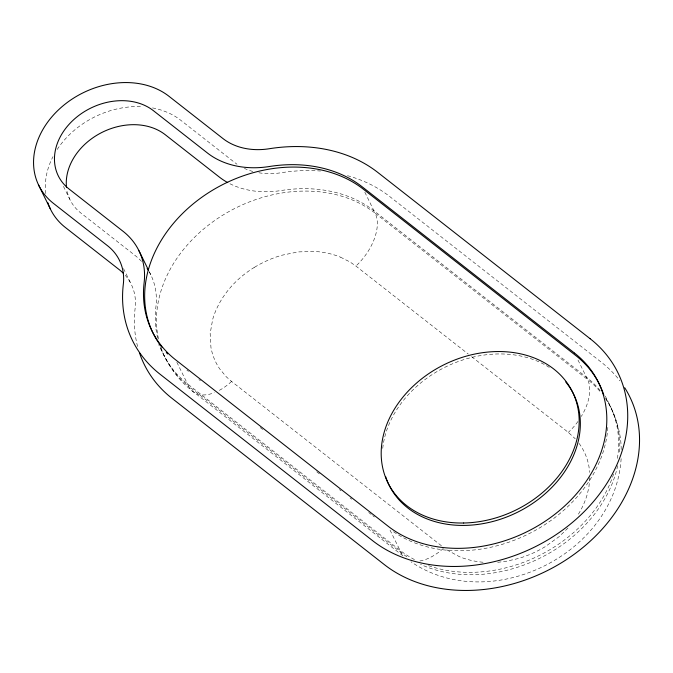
<?xml version="1.0" encoding="UTF-8"?>
<svg xmlns="http://www.w3.org/2000/svg" width="673" height="673" viewBox="0 0 673 673"><rect width="100%" height="100%" fill="white"/><g stroke="black" fill="none" stroke-linecap="round" stroke-linejoin="round"><path stroke-width="0.5" stroke-dasharray="3.37 2.52" d="M621.179 449.564C621.314 430.215 613.709 411.809 604.674 395.051M621.137 458.658C615.164 554.224 490.238 615.812 411.018 561.795M589.817 477.645L588.883 487.361L587.218 494.462A89.206 70.295 -26.2 0 1 577.712 515.291M567.962 528.078L559.044 536.709L545.357 546.585A89.257 70.337 -26.2 0 1 518.134 558.573L505.869 561.341L497.684 562.308M254.545 267.257C242.751 274.433 232.286 283.888 224.378 295.245A89.206 70.295 -26.2 0 0 212.676 319.372L210.161 333.564L210.943 347.369A88.474 69.723 -26.2 0 0 219.852 369.082L226.38 376.888L231.571 381.44L441.522 545.845M340.445 257.145L350.128 262.033L355.899 266.054L468.315 354.082M446.813 549.875L459.457 556.697A88.525 69.756 -26.2 0 0 483.601 562.283M471.622 356.673L568.323 432.403L575.28 438.813M186.892 370.125L188.499 371.387M198.905 379.53L200.461 380.75M260.224 427.548L262.672 429.467M316.739 471.807L320.028 474.381M339.402 489.557L341.009 490.81M350.078 497.911L351.727 499.198M368.745 512.523L371.16 514.416M372.766 515.678L374.424 516.973M402.959 555.873L191.351 390.163C176.292 378.495 166.391 361.746 158.71 344.618M579.049 443.398L580.05 444.76A88.474 69.723 -26.2 0 1 588.951 466.473L589.683 472.438M577.998 360.047L587.596 379.547A130.369 102.733 -26.2 0 1 600.703 392.208M364.833 192.2L375.164 213.206L587.596 379.547A43.459 25.01 -51.9 0 1 581.287 416.469M390.037 530.122L401.108 552.626A43.459 25.01 -51.9 0 0 403.253 555.932M149.381 271.951L150.744 274.719M176.864 362.276L188.684 386.277L401.108 552.626A130.369 102.733 -26.2 0 0 409.033 558.186M123.521 268.594L131.243 284.292M63.472 186.379L69.832 199.301M45.831 193.605A80.71 63.599 -26.2 0 1 52.982 156.658M57.188 149.465A80.71 63.599 -26.2 0 1 142.912 106.729M152.51 107.924A80.71 63.599 -26.2 0 1 180.759 120.265L234.801 162.588A65.18 51.367 -26.2 0 0 236.997 164.204M258.878 172.776A65.18 51.367 -26.2 0 0 281.213 172.725A152.098 119.853 -26.2 0 1 320.525 171.035M252.821 171.455A65.18 51.367 -26.2 0 1 244.392 168.401M137.586 346.494A152.098 119.853 -26.2 0 1 135.13 308.31A65.18 51.367 -26.2 0 0 125.237 275.299M347.487 175.678A152.098 119.853 -26.2 0 1 389.524 196.381L601.956 362.73A152.098 119.853 -26.2 0 1 619.909 380.842M149.044 271.522A86.91 68.486 -26.2 0 1 155.934 306.737A130.369 102.733 -26.2 0 0 157.81 338.595M141.532 261.393A86.91 68.486 -26.2 0 0 134.886 255.311L80.844 212.996A58.98 46.479 -26.2 0 1 66.938 190.341M160.494 347.276A130.369 102.733 -26.2 0 0 187.498 383.879L399.93 550.228A130.369 102.733 -26.2 0 0 415.838 560.281M605.91 398.576A130.369 102.733 -26.2 0 1 617.107 460.172M613.591 474.103A130.369 102.733 -26.2 0 1 427.574 565.32M600.131 390.55A130.369 102.733 -26.2 0 0 586.419 377.149L373.986 210.8A130.369 102.733 -26.2 0 0 281.146 190.526A86.91 68.486 -26.2 0 1 228.593 183.056M605.464 398.509A130.369 102.733 -26.2 0 1 619.496 453.4M617.696 465.623A130.369 102.733 -26.2 0 1 420.566 564.386M577.956 421.491A43.459 25.01 -51.9 0 1 568.323 432.403M161.2 348.378A130.369 102.733 -26.2 0 0 188.684 386.277A43.459 25.01 -51.9 0 0 214.3 392.704M158.525 339.032A130.369 102.733 -26.2 0 1 226.532 212.937A130.369 102.733 -26.2 0 1 375.164 213.206A43.459 25.01 -51.9 0 1 355.899 266.054M607.828 427.372A130.369 102.733 -26.2 0 1 526.53 534.926A130.369 102.733 -26.2 0 1 392.376 530.93M443.305 548.428A43.459 25.01 -51.9 0 1 418.564 561.156M231.571 381.44A43.459 25.01 -51.9 0 1 217.64 391.232M254.545 267.257A89.257 70.337 -26.2 0 1 281.76 255.26L298.131 251.921L314.316 251.424A88.525 69.756 -26.2 0 1 340.445 257.145M382.744 448.361A102.86 81.054 -26.2 0 1 446.788 366.364A102.86 81.054 -26.2 0 1 550.295 368.064"/><path stroke-width="1.01" d="M138.932 250.709L148.472 270.1M38.42 184.671L50.231 208.68M123.386 273.322A65.18 51.367 -26.2 0 0 119.348 269.738L65.306 227.424A80.71 63.599 -26.2 0 1 47.884 202.741M624.704 387.724A152.098 119.853 -26.2 0 1 575.036 553.652A152.098 119.853 -26.2 0 1 384.392 564.647L171.96 398.307A152.098 119.853 -26.2 0 1 139.395 352.602M147.135 268.451A86.91 68.486 -26.2 0 1 148.119 269.974M227.752 182.602A86.91 68.486 -26.2 0 1 219.255 177.007L165.222 134.693A58.98 46.479 -26.2 0 0 100.277 133.288A58.98 46.479 -26.2 0 0 66.509 187.456M167.644 353.948A130.369 102.733 -26.2 0 1 166.315 352.526M161.915 347.318A130.369 102.733 -26.2 0 1 196.011 201.614A130.369 102.733 -26.2 0 1 363.353 189.197L575.785 355.546A130.369 102.733 -26.2 0 1 603.917 395.404M565.749 381.978A102.86 81.054 -26.2 0 1 520.17 510.874A102.86 81.054 -26.2 0 1 385.587 476.518M590.145 338.721L377.713 172.372A152.098 119.853 -26.2 0 0 269.402 148.716A65.18 51.367 -26.2 0 1 222.99 138.579L168.948 96.264A80.71 63.599 -26.2 0 0 59.258 109.144A80.71 63.599 -26.2 0 0 53.495 203.414L107.537 245.729A65.18 51.367 -26.2 0 1 123.319 284.3A152.098 119.853 -26.2 0 0 160.149 374.297L372.573 540.646A152.098 119.853 -26.2 0 0 579.285 516.368A152.098 119.853 -26.2 0 0 590.145 338.721M574.599 353.14L362.175 186.8A130.369 102.733 -26.2 0 0 269.335 166.517A86.91 68.486 -26.2 0 1 207.444 153.007L153.41 110.683A58.98 46.479 -26.2 0 0 73.248 120.097A58.98 46.479 -26.2 0 0 69.033 188.995L123.075 231.31A86.91 68.486 -26.2 0 1 144.123 282.736A130.369 102.733 -26.2 0 0 175.687 359.878L388.119 526.219A130.369 102.733 -26.2 0 0 565.295 505.415A130.369 102.733 -26.2 0 0 574.599 353.14M463.663 523.005A102.86 81.054 -26.2 0 0 572.959 392.889A102.86 81.054 -26.2 0 0 403.909 395.951A102.86 81.054 -26.2 0 0 463.663 523.005"/></g></svg>
